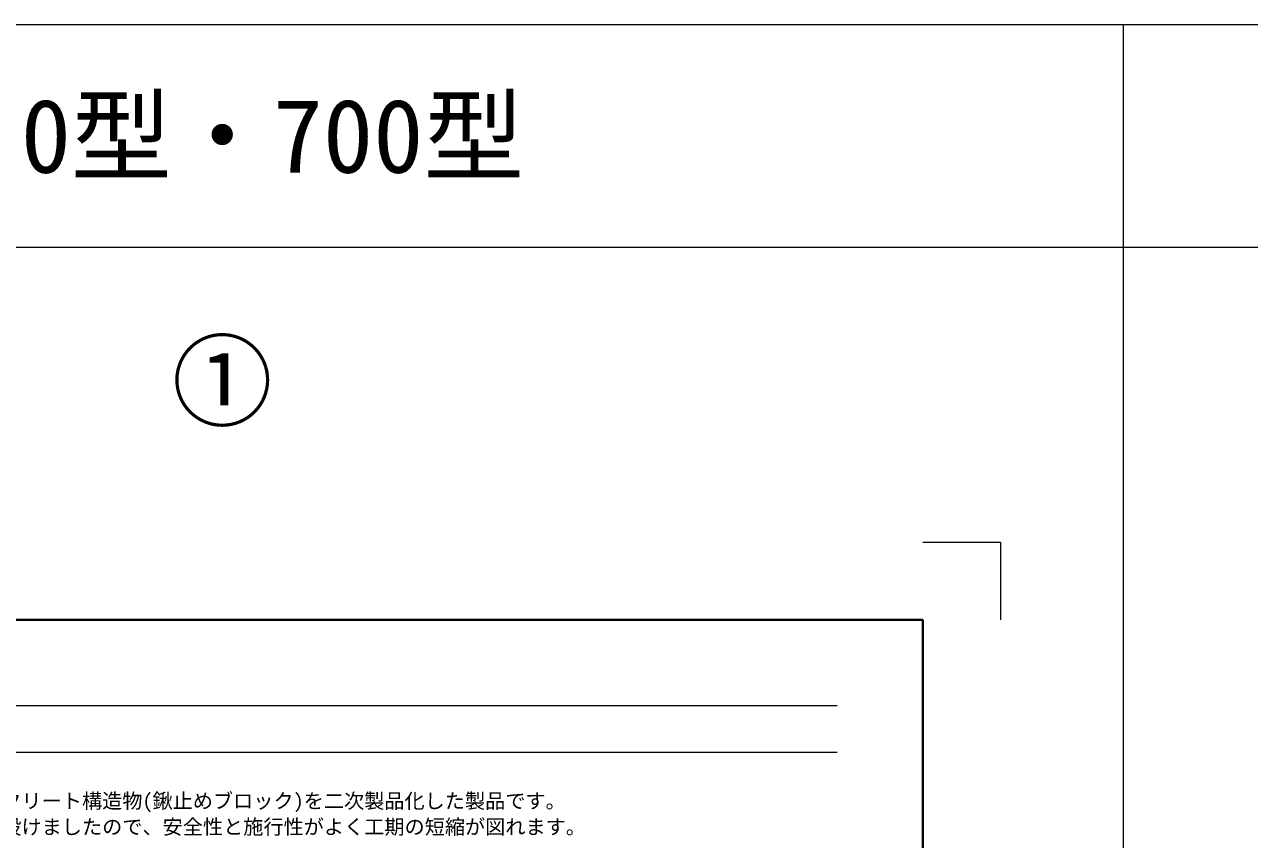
# Model space of a CAD drawing. Units: millimetres at full size; details may follow other scales. Extents: x 284 to 11284, y 191 to 9444.
# Drawn here: x 2092 to 5239, y 7348 to 9444 of the extents above; entities that cross this region are included whole.
import ezdxf
from ezdxf.enums import TextEntityAlignment as Align

# ---------------------------------------------------------------- set-up
doc = ezdxf.new("R2010")
doc.units = ezdxf.units.MM
doc.header["$LTSCALE"] = 15
for name, color, linetype, lineweight in [('0_2', 7, 'Continuous', 20), ('Defpoints_3', 7, 'Continuous', 13), ('図枠', 7, 'Continuous', 5), ('枠', 1, 'Continuous', 13)]:
    doc.layers.add(name, color=color, linetype=linetype, lineweight=lineweight)
doc.styles.add('ＭＳ ゴシック', font='')
doc.styles.get('ＭＳ ゴシック').set_extended_font_data('MS Gothic')

msp = doc.modelspace()

# ---------------------------------------------------------------- linework, layer by layer
at = {"layer": 'Defpoints_3'}
for p, q in [((4399.72, 8113.02), (4599.72, 8113.02)), ((4599.72, 8113.02), (4599.72, 7913.02))]:
    msp.add_line(p, q, dxfattribs=at)
at = {"layer": '図枠', "lineweight": 40}
for p, q in [((799.72, 7913.02), (4399.72, 7913.02)), ((4399.72, 7913.02), (4399.72, 2373.02))]:
    msp.add_line(p, q, dxfattribs=at)
at = {"layer": '図枠', "lineweight": 13}
for p, q in [((1019.72, 7693.02), (4179.72, 7693.02)), ((1019.72, 7573.02), (4179.72, 7573.02))]:
    msp.add_line(p, q, dxfattribs=at)
at = {"layer": '枠'}
for p, q in [((284.12, 9444.41), (11283.52, 9444.41)), ((4915.32, 191.35), (4915.32, 9444.41)), ((284.12, 8871.64), (4915.32, 8871.64)), ((4915.32, 8871.64), (11283.52, 8871.64))]:
    msp.add_line(p, q, dxfattribs=at)

# ---------------------------------------------------------------- texts
at = {"layer": '0_2', "style": 'ＭＳ ゴシック'}
msp.add_text('500型・700型', height=189.9, dxfattribs=at).set_placement((2599.72, 9158.02), align=Align.MIDDLE_CENTER)
at = {"layer": '0_2', "color": 1, "style": 'ＭＳ ゴシック'}
msp.add_text('①', height=189.9, dxfattribs=at).set_placement((2599.72, 8374.86), align=Align.BOTTOM_CENTER)
at = {"layer": '0_2', "style": 'ＭＳ ゴシック'}
for s, p in [('・路肩等の土留めとしての現場打ちコンクリート構造物(鍬止めブロック)を二次製品化した製品です。', (1099.57, 7466.63)), ('・施工用の専用吊りインサートを天端に設けましたので、安全性と施行性がよく工期の短縮が図れます。', (1099.57, 7399.96))]:
    msp.add_text(s, height=37.98, dxfattribs=at).set_placement(p, align=Align.TOP_LEFT)

doc.saveas('drawing.dxf')
